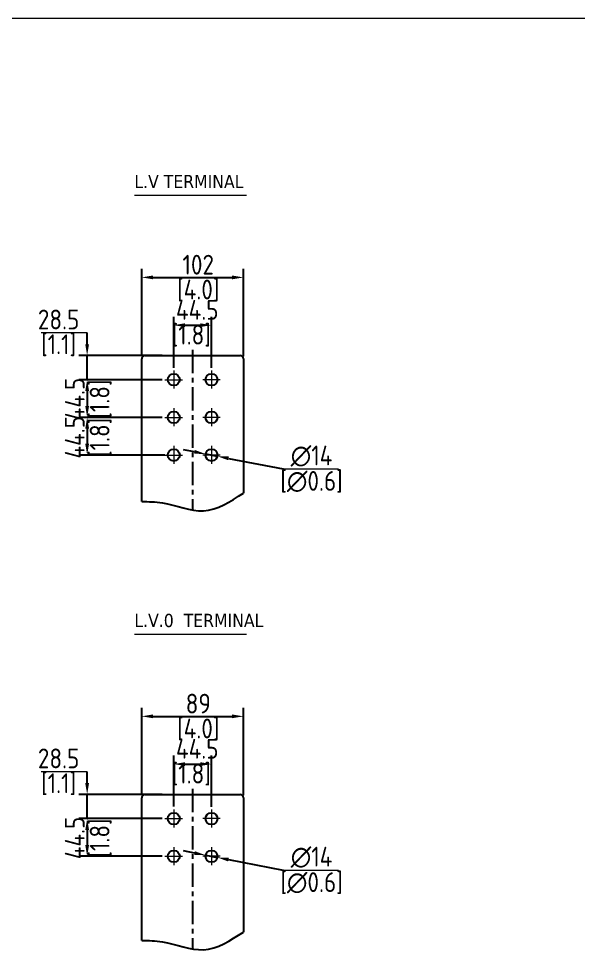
# Model space of a CAD drawing. Header units: millimetres. Extents: x 139713 to 150984, y -162976 to -156169.
# Drawn here: x 145534 to 147513, y -159467 to -156169 of the extents above; entities that cross this region are included whole.
import ezdxf

# ---------------------------------------------------------------- set-up
doc = ezdxf.new("R2010")
doc.units = ezdxf.units.MM
doc.header["$LTSCALE"] = 13
doc.linetypes.add('CENTERX2', pattern=[101.6, 63.5, -12.7, 12.7, -12.7])
doc.linetypes.add('点画线', pattern=[18, 12, -2, 2, -2])
doc.layers.add('1', color=4, linetype='Continuous')
for name, color, linetype, lineweight in [('2细实线', 3, 'Continuous', 20), ('标注、文本', 3, 'Continuous', 25), ('铁心', 3, 'Continuous', 0)]:
    doc.layers.add(name, color=color, linetype=linetype, lineweight=lineweight)
doc.layers.add('中心线层', color=1, linetype='点画线', lineweight=18, true_color=0xff0000)
doc.styles.get("Standard").update_dxf_attribs({"font": 'gbenor.shx', "bigfont": 'gbcbig.shx'})
doc.styles.add('Tahoma$001', font='tahoma.ttf', dxfattribs={"height": 2.159784})
doc.dimstyles.new('1-15', dxfattribs={"dimscale": 20, "dimtxt": 3.5, "dimasz": 2, "dimexe": 1.5, "dimexo": 0.5, "dimgap": 0.5, "dimtad": 1, "dimtoh": 1, "dimdec": 1, "dimdsep": 46, "dimtxsty": 'Standard', "dimcen": 2.5, "dimclrd": 3, "dimclre": 3, "dimclrt": 3, "dimadec": 0, "dimazin": 2, "dimtfac": 1, "dimtdec": 1, "dimtmove": 0, "dimatfit": 2, "dimfxl": 1, "dimarcsym": 0})

# ---------------------------------------------------------------- blocks, each defined once
blk = doc.blocks.new('*D528')
at = {"layer": 'Defpoints', "color": 0, "lineweight": 13, "transparency": 16777216}
for p in [(146328.8, -157085.4), (145968.8, -157373.9), (146328.8, -157373.9)]:
    blk.add_point(p, dxfattribs=at)
at = {"layer": '标注、文本', "color": 3, "lineweight": -2, "transparency": 16777216}
for p, q in [((145968.8, -157363.9), (145968.8, -157055.4)), ((146328.8, -157363.9), (146328.8, -157055.4)), ((146008.8, -157085.4), (146288.8, -157085.4))]:
    blk.add_line(p, q, dxfattribs=at)
at = {"layer": '标注、文本', "color": 3, "lineweight": 13, "transparency": 16777216}
for points in [[(146008.8, -157078.7), (146008.8, -157092.1), (145968.8, -157085.4)], [(146288.8, -157078.7), (146288.8, -157092.1), (146328.8, -157085.4)]]:
    blk.add_solid(points, dxfattribs=at)
blk = doc.blocks.new('*D529')
at = {"layer": 'Defpoints', "color": 0, "lineweight": 13, "transparency": 16777216}
for p in [(145776, -157361.9), (146051.2, -157361.9), (146051.2, -157447.4)]:
    blk.add_point(p, dxfattribs=at)
at = {"layer": '标注、文本', "color": 3, "lineweight": -2, "transparency": 16777216}
for p, q in [((145776, -157321.9), (145776, -157281.9)), ((146041.2, -157361.9), (145746, -157361.9)), ((145776, -157447.4), (145776, -157361.9)), ((146041.2, -157447.4), (145746, -157447.4)), ((145776, -157487.4), (145776, -157527.4))]:
    blk.add_line(p, q, dxfattribs=at)
at = {"layer": '标注、文本', "color": 3, "lineweight": 13, "transparency": 16777216}
for points in [[(145769.3, -157321.9), (145782.6, -157321.9), (145776, -157361.9)], [(145769.3, -157487.4), (145782.6, -157487.4), (145776, -157447.4)]]:
    blk.add_solid(points, dxfattribs=at)
blk = doc.blocks.new('*D530')
at = {"layer": 'Defpoints', "color": 0, "lineweight": 13, "transparency": 16777216}
for p in [(146051.2, -157447.4), (145776, -157580.9), (146051.2, -157580.9)]:
    blk.add_point(p, dxfattribs=at)
at = {"layer": '标注、文本', "color": 3, "lineweight": -2, "transparency": 16777216}
for p, q in [((146041.2, -157447.4), (145746, -157447.4)), ((145776, -157487.4), (145776, -157540.9)), ((146041.2, -157580.9), (145746, -157580.9))]:
    blk.add_line(p, q, dxfattribs=at)
at = {"layer": '标注、文本', "color": 3, "lineweight": 13, "transparency": 16777216}
for points in [[(145769.3, -157487.4), (145782.6, -157487.4), (145776, -157447.4)], [(145769.3, -157540.9), (145782.6, -157540.9), (145776, -157580.9)]]:
    blk.add_solid(points, dxfattribs=at)
blk = doc.blocks.new('*D531')
at = {"layer": 'Defpoints', "color": 0, "lineweight": 13, "transparency": 16777216}
for p in [(146051.2, -157580.9), (145776, -157714.4), (146061.2, -157714.4)]:
    blk.add_point(p, dxfattribs=at)
at = {"layer": '标注、文本', "color": 3, "lineweight": -2, "transparency": 16777216}
for p, q in [((146041.2, -157580.9), (145746, -157580.9)), ((145776, -157620.9), (145776, -157674.4)), ((146051.2, -157714.4), (145746, -157714.4))]:
    blk.add_line(p, q, dxfattribs=at)
at = {"layer": '标注、文本', "color": 3, "lineweight": 13, "transparency": 16777216}
for points in [[(145769.3, -157620.9), (145782.6, -157620.9), (145776, -157580.9)], [(145769.3, -157674.4), (145782.6, -157674.4), (145776, -157714.4)]]:
    blk.add_solid(points, dxfattribs=at)
blk = doc.blocks.new('*D532')
at = {"layer": 'Defpoints', "color": 0, "lineweight": 13, "transparency": 16777216}
for p in [(146195, -157710.5), (146236.3, -157718.4)]:
    blk.add_point(p, dxfattribs=at)
at = {"layer": '标注、文本', "color": 3, "lineweight": -2, "transparency": 16777216}
for p, q in [((146155.7, -157702.9), (146116.4, -157695.4)), ((146195, -157710.5), (146236.3, -157718.4)), ((146275.6, -157725.9), (146469.1, -157762.9))]:
    blk.add_line(p, q, dxfattribs=at)
at = {"layer": '标注、文本', "color": 3, "lineweight": 13, "transparency": 16777216}
for points in [[(146157, -157696.4), (146154.5, -157709.5), (146195, -157710.5)], [(146276.8, -157719.3), (146274.3, -157732.4), (146236.3, -157718.4)]]:
    blk.add_solid(points, dxfattribs=at)
blk = doc.blocks.new('*D533')
at = {"layer": 'Defpoints', "color": 0, "lineweight": 13, "transparency": 16777216}
for p in [(146215.7, -157254.5), (146082.2, -157415.2), (146215.7, -157415.2)]:
    blk.add_point(p, dxfattribs=at)
at = {"layer": '标注、文本', "color": 3, "lineweight": -2, "transparency": 16777216}
for p, q in [((146082.2, -157405.2), (146082.2, -157224.5)), ((146215.7, -157405.2), (146215.7, -157224.5)), ((146122.2, -157254.5), (146175.7, -157254.5))]:
    blk.add_line(p, q, dxfattribs=at)
at = {"layer": '标注、文本', "color": 3, "lineweight": 13, "transparency": 16777216}
for points in [[(146122.2, -157247.8), (146122.2, -157261.1), (146082.2, -157254.5)], [(146175.7, -157247.8), (146175.7, -157261.1), (146215.7, -157254.5)]]:
    blk.add_solid(points, dxfattribs=at)
blk = doc.blocks.new('*D544')
at = {"layer": 'Defpoints', "color": 0, "lineweight": 13, "transparency": 16777216}
for p in [(146328.8, -158639.1), (145968.8, -158927.6), (146328.8, -158927.6)]:
    blk.add_point(p, dxfattribs=at)
at = {"layer": '标注、文本', "color": 3, "lineweight": -2, "transparency": 16777216}
for p, q in [((145968.8, -158917.6), (145968.8, -158609.1)), ((146328.8, -158917.6), (146328.8, -158609.1)), ((146008.8, -158639.1), (146288.8, -158639.1))]:
    blk.add_line(p, q, dxfattribs=at)
at = {"layer": '标注、文本', "color": 3, "lineweight": 13, "transparency": 16777216}
for points in [[(146008.8, -158632.4), (146008.8, -158645.7), (145968.8, -158639.1)], [(146288.8, -158632.4), (146288.8, -158645.7), (146328.8, -158639.1)]]:
    blk.add_solid(points, dxfattribs=at)
blk = doc.blocks.new('*D545')
at = {"layer": 'Defpoints', "color": 0, "lineweight": 13, "transparency": 16777216}
for p in [(145776, -158915.6), (146051.2, -158915.6), (146051.2, -159001.1)]:
    blk.add_point(p, dxfattribs=at)
at = {"layer": '标注、文本', "color": 3, "lineweight": -2, "transparency": 16777216}
for p, q in [((145776, -158875.6), (145776, -158835.6)), ((146041.2, -158915.6), (145746, -158915.6)), ((145776, -159001.1), (145776, -158915.6)), ((146041.2, -159001.1), (145746, -159001.1)), ((145776, -159041.1), (145776, -159081.1))]:
    blk.add_line(p, q, dxfattribs=at)
at = {"layer": '标注、文本', "color": 3, "lineweight": 13, "transparency": 16777216}
for points in [[(145769.3, -158875.6), (145782.6, -158875.6), (145776, -158915.6)], [(145769.3, -159041.1), (145782.6, -159041.1), (145776, -159001.1)]]:
    blk.add_solid(points, dxfattribs=at)
blk = doc.blocks.new('*D546')
at = {"layer": 'Defpoints', "color": 0, "lineweight": 13, "transparency": 16777216}
for p in [(146051.2, -159001.1), (145776, -159134.6), (146051.2, -159134.6)]:
    blk.add_point(p, dxfattribs=at)
at = {"layer": '标注、文本', "color": 3, "lineweight": -2, "transparency": 16777216}
for p, q in [((146041.2, -159001.1), (145746, -159001.1)), ((145776, -159041.1), (145776, -159094.6)), ((146041.2, -159134.6), (145746, -159134.6))]:
    blk.add_line(p, q, dxfattribs=at)
at = {"layer": '标注、文本', "color": 3, "lineweight": 13, "transparency": 16777216}
for points in [[(145769.3, -159041.1), (145782.6, -159041.1), (145776, -159001.1)], [(145769.3, -159094.6), (145782.6, -159094.6), (145776, -159134.6)]]:
    blk.add_solid(points, dxfattribs=at)
blk = doc.blocks.new('*D548')
at = {"layer": 'Defpoints', "color": 0, "lineweight": 13, "transparency": 16777216}
for p in [(146195.1, -159130.6), (146236.3, -159138.5)]:
    blk.add_point(p, dxfattribs=at)
at = {"layer": '标注、文本', "color": 3, "lineweight": -2, "transparency": 16777216}
for p, q in [((146155.8, -159123.1), (146116.5, -159115.6)), ((146195.1, -159130.6), (146236.3, -159138.5)), ((146275.6, -159146), (146469.1, -159183.1))]:
    blk.add_line(p, q, dxfattribs=at)
at = {"layer": '标注、文本', "color": 3, "lineweight": 13, "transparency": 16777216}
for points in [[(146157, -159116.6), (146154.5, -159129.7), (146195.1, -159130.6)], [(146276.9, -159139.5), (146274.3, -159152.6), (146236.3, -159138.5)]]:
    blk.add_solid(points, dxfattribs=at)
blk = doc.blocks.new('*D549')
at = {"layer": 'Defpoints', "color": 0, "lineweight": 13, "transparency": 16777216}
for p in [(146215.7, -158808.1), (146082.2, -158968.8), (146215.7, -158968.9)]:
    blk.add_point(p, dxfattribs=at)
at = {"layer": '标注、文本', "color": 3, "lineweight": -2, "transparency": 16777216}
for p, q in [((146082.2, -158958.8), (146082.2, -158778.1)), ((146215.7, -158958.9), (146215.7, -158778.1)), ((146122.2, -158808.1), (146175.7, -158808.1))]:
    blk.add_line(p, q, dxfattribs=at)
at = {"layer": '标注、文本', "color": 3, "lineweight": 13, "transparency": 16777216}
for points in [[(146122.2, -158801.5), (146122.2, -158814.8), (146082.2, -158808.1)], [(146175.7, -158801.5), (146175.7, -158814.8), (146215.7, -158808.1)]]:
    blk.add_solid(points, dxfattribs=at)

msp = doc.modelspace()

# ---------------------------------------------------------------- linework, layer by layer
at = {"layer": '1', "color": 1, "linetype": 'CENTERX2', "lineweight": -3, "ltscale": 0.1}
for p, q in [((146148.971, -157341.98), (146148.867, -157908.651)), ((146148.971, -158895.637), (146148.867, -159462.308))]:
    msp.add_line(p, q, dxfattribs=at)
at = {"layer": '1'}
for p, q in [((145968.817, -157878.655), (145968.842, -157373.895)), ((145980.842, -157361.895), (146316.842, -157361.895)), ((146328.842, -157373.895), (146328.8, -157849.053)), ((145968.817, -159432.311), (145968.842, -158927.552)), ((145980.842, -158915.552), (146316.842, -158915.552)), ((146328.842, -158927.552), (146328.8, -159402.71))]:
    msp.add_line(p, q, dxfattribs=at)
for centre in [(146082.217, -157447.395), (146215.691, -157447.416), (146082.217, -157580.895), (146215.649, -157580.916), (146082.217, -157714.395), (146215.649, -157714.416), (146082.217, -159001.052), (146215.691, -159001.073), (146082.217, -159134.552), (146215.649, -159134.573)]:
    msp.add_circle(centre, 21, dxfattribs=at)
for centre, start, end in [((145980.842, -157373.895), 90, 180), ((146316.842, -157373.895), 0, 90), ((145980.842, -158927.552), 90, 180), ((146316.842, -158927.552), 0, 90)]:
    msp.add_arc(centre, 12, start, end, dxfattribs=at)
at = {"layer": '2细实线', "color": 3}
msp.add_line((149556.268, -156169.466), (139713.035, -156169.466), dxfattribs=at)
at = {"layer": '中心线层'}
for p, q in [((146082.217, -157415.158), (146082.217, -157478.83)), ((146215.701, -157415.179), (146215.681, -157478.851)), ((146051.218, -157447.395), (146113.217, -157447.395)), ((146246.69, -157447.426), (146184.691, -157447.406)), ((146082.217, -157548.658), (146082.217, -157612.33)), ((146215.659, -157548.679), (146215.639, -157612.351)), ((146051.218, -157580.895), (146113.217, -157580.895)), ((146246.648, -157580.926), (146184.65, -157580.906)), ((146082.217, -157682.158), (146082.217, -157745.83)), ((146215.659, -157682.179), (146215.639, -157745.851)), ((146051.218, -157714.395), (146113.217, -157714.395)), ((146246.648, -157714.426), (146184.65, -157714.406)), ((146082.217, -158968.815), (146082.217, -159032.487)), ((146215.701, -158968.836), (146215.681, -159032.508)), ((146051.218, -159001.052), (146113.217, -159001.052)), ((146246.69, -159001.083), (146184.691, -159001.063)), ((146082.217, -159102.315), (146082.217, -159165.987)), ((146215.659, -159102.336), (146215.639, -159166.008)), ((146051.218, -159134.552), (146113.217, -159134.552)), ((146246.648, -159134.582), (146184.65, -159134.563))]:
    msp.add_line(p, q, dxfattribs=at)
at = {"layer": '标注、文本', "lineweight": 13}
for p, q in [((145775.95, -157281.895), (145613.898, -157281.895)), ((146469.099, -157762.932), (146664.595, -157762.932)), ((145775.95, -158835.552), (145613.898, -158835.552)), ((146469.141, -159183.089), (146664.636, -159183.089))]:
    msp.add_line(p, q, dxfattribs=at)
at = {"layer": '标注、文本'}
for points in [[(145968.8, -157878.654), (145993.286, -157879.007), (146066.897, -157880.069), (146191.974, -157937.37), (146282.493, -157878.943), (146328.8, -157849.053)], [(145968.8, -159432.311), (145993.286, -159432.664), (146066.897, -159433.726), (146191.974, -159491.027), (146282.493, -159432.599), (146328.8, -159402.71)]]:
    msp.add_open_spline(points, degree=3, knots=[0, 0, 0, 0, 73.60943979, 221.28127785, 375.94621417, 375.94621417, 375.94621417, 375.94621417], dxfattribs=at)
at = {"layer": '铁心'}
for p, q in [((146338.924, -156795.562), (145943.093, -156795.562)), ((146338.924, -158349.219), (145943.093, -158349.219))]:
    msp.add_line(p, q, dxfattribs=at)

# ---------------------------------------------------------------- texts
at = {"layer": '标注、文本', "color": 3, "lineweight": 13, "char_height": 70, "attachment_point": 5}
for s, insert in [('102', (146168.842, -157040.397)), ('[4.0]', (146168.842, -157131.856)), ('44.5', (146165.253, -157200.203)), ('28.5', (145674.994, -157234.308)), ('[1.8]', (146144.167, -157291.661)), ('[1.1]', (145674.994, -157325.767)), ('∅14', (146569.515, -157717.932)), ('[∅0.6]', (146569.515, -157809.391)), ('89', (146168.842, -158594.054)), ('[4.0]', (146168.842, -158685.512)), ('44.5', (146165.253, -158753.86)), ('28.5', (145674.994, -158787.965)), ('[1.8]', (146144.167, -158845.318)), ('[1.1]', (145674.994, -158879.424)), ('∅14', (146569.557, -159138.089)), ('[∅0.6]', (146569.557, -159229.547))]:
    msp.add_mtext(s, dxfattribs=dict(at, insert=insert))
at = {"layer": '标注、文本', "color": 3, "lineweight": 13, "char_height": 70, "attachment_point": 5, "rotation": 90}
for s, insert in [('44.5', (145732.147, -157516.057)), ('[1.8]', (145823.605, -157516.057)), ('44.5', (145732.147, -157651.551)), ('[1.8]', (145823.605, -157651.551)), ('44.5', (145732.147, -159069.714)), ('[1.8]', (145823.605, -159069.714))]:
    msp.add_mtext(s, dxfattribs=dict(at, insert=insert))
at = {"layer": '铁心', "style": 'Tahoma$001'}
for s, p in [('L.V TERMINAL', (145942.952, -156769.469)), ('L.V.0  TERMINAL', (145942.952, -158323.125))]:
    msp.add_text(s, height=46.95689, dxfattribs=at).set_placement(p)

# ---------------------------------------------------------------- dimensions: what is measured, and where the dimension line sits
at = {"layer": '标注、文本', "lineweight": 13}
for base, p1, p2, picture, middle in [((146328.842, -157085.397), (145968.842, -157373.895), (146328.842, -157373.927), '*D528', (146148.842, -157085.397)), ((146328.842, -158639.054), (145968.842, -158927.552), (146328.842, -158927.584), '*D544', (146148.842, -158639.054))]:
    dim = msp.add_linear_dim(base=base, p1=p1, p2=p2, text=' ', dimstyle='1-15', override={"dimpost": '\\X'}, dxfattribs=at)
    dim.commit()
    dim.dimension.update_dxf_attribs({"geometry": picture, "text_midpoint": middle, "dimtype": 160})
for base, p1, p2, picture, middle in [((146215.701, -157254.462), (146082.217, -157415.158), (146215.701, -157415.2), '*D533', (146148.959, -157254.462)), ((146215.701, -158808.119), (146082.217, -158968.815), (146215.701, -158968.856), '*D549', (146148.959, -158808.119))]:
    dim = msp.add_linear_dim(base=base, p1=p1, p2=p2, text=' ', dimstyle='1-15', override={"dimpost": '\\X'}, dxfattribs=at)
    dim.commit()
    dim.dimension.update_dxf_attribs({"geometry": picture, "text_midpoint": middle})
for base, p1, p2, picture, middle in [((145775.95, -157361.895), (146051.218, -157447.395), (146051.218, -157361.895), '*D529', (145775.95, -157404.645)), ((145775.95, -158915.552), (146051.218, -159001.052), (146051.218, -158915.552), '*D545', (145775.95, -158958.302))]:
    dim = msp.add_linear_dim(base=base, p1=p1, p2=p2, angle=90, text='  ', dimstyle='1-15', override={"dimpost": '\\X'}, dxfattribs=at)
    dim.commit()
    dim.dimension.update_dxf_attribs({"geometry": picture, "text_midpoint": middle, "dimtype": 160})
for base, p1, p2, picture, middle in [((145775.95, -157580.895), (146051.218, -157447.395), (146051.218, -157580.895), '*D530', (145775.95, -157514.145)), ((145775.95, -157714.395), (146051.218, -157580.895), (146061.217, -157714.395), '*D531', (145775.95, -157647.645)), ((145775.95, -159134.552), (146051.218, -159001.052), (146051.218, -159134.552), '*D546', (145775.95, -159067.802))]:
    dim = msp.add_linear_dim(base=base, p1=p1, p2=p2, angle=90, text=' ', dimstyle='1-15', override={"dimpost": '\\X'}, dxfattribs=at)
    dim.commit()
    dim.dimension.update_dxf_attribs({"geometry": picture, "text_midpoint": middle})
for p1, p2, picture, middle in [((146195.023, -157710.468), (146236.274, -157718.364), '*D532', (146478.92, -157764.812)), ((146195.065, -159130.625), (146236.316, -159138.521), '*D548', (146478.962, -159184.969))]:
    dim = msp.add_diameter_dim_2p(p1=p1, p2=p2, text=' ', dimstyle='1-15', override={"dimpost": '\\X'}, dxfattribs=at)
    dim.commit()
    dim.dimension.update_dxf_attribs({"geometry": picture, "text_midpoint": middle, "dimtype": 163})

doc.saveas('drawing.dxf')
